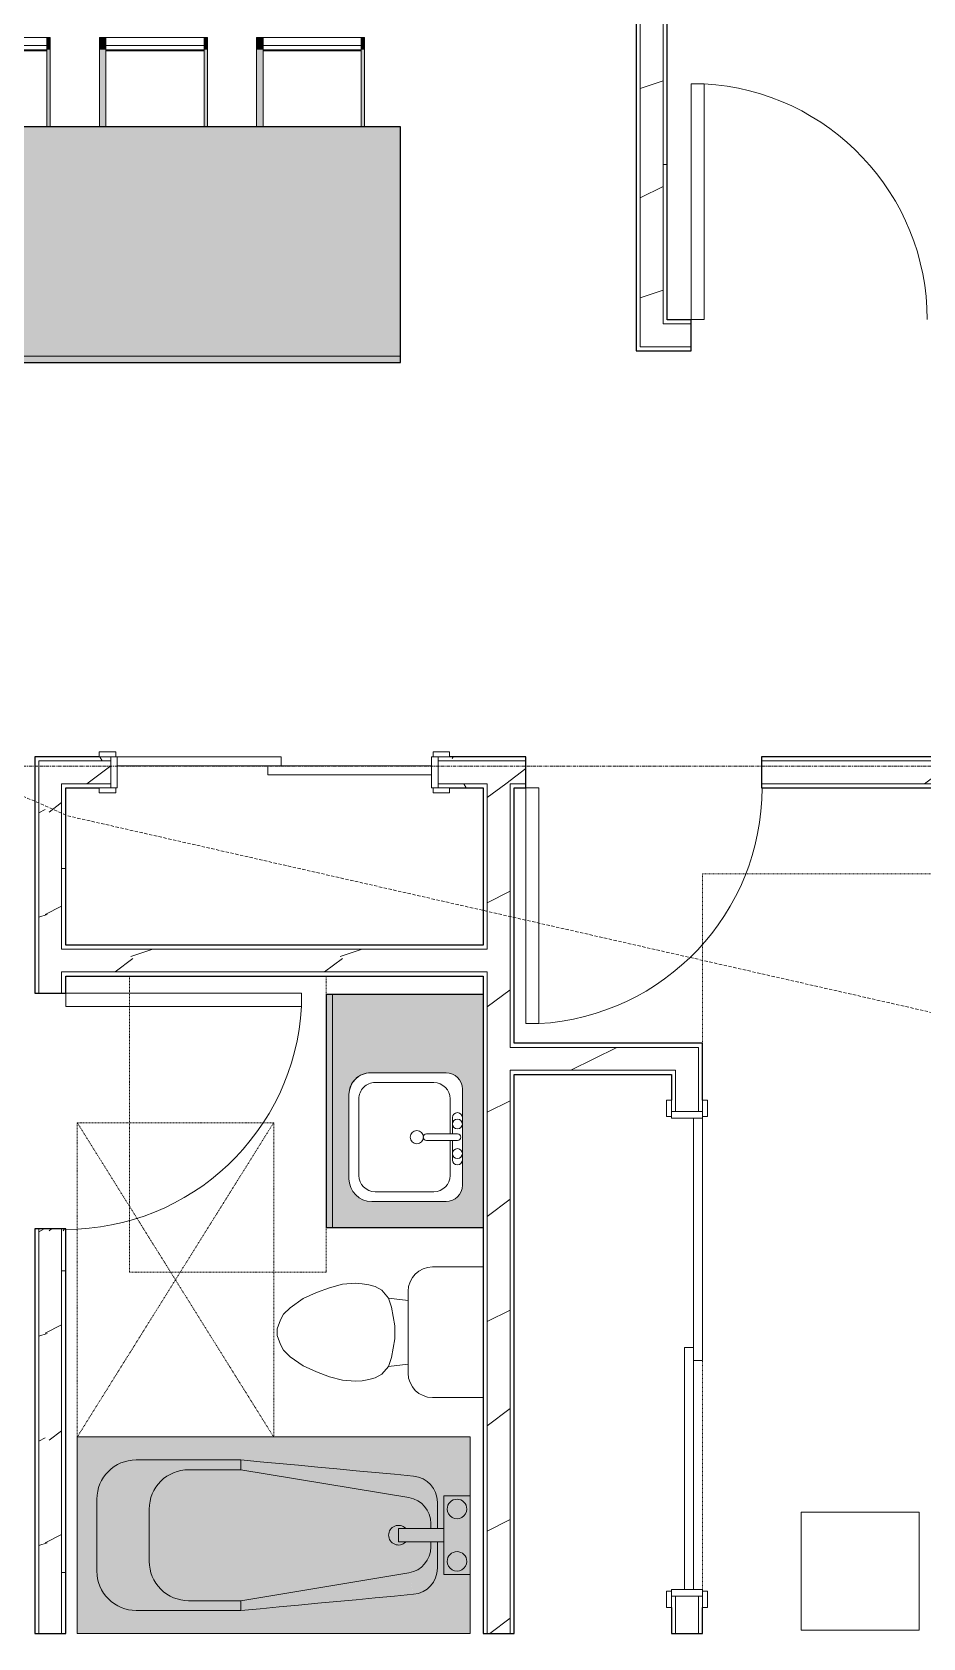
# Model space of a CAD drawing. Header units: inches. Extents: x -10205 to 13964, y -460 to 30702.
# Drawn here: x -2369.3 to -2233.3, y 10419.5 to 10664.7 of the extents above; entities that cross this region are included whole.
import ezdxf

# ---------------------------------------------------------------- set-up
doc = ezdxf.new("R2010")
doc.units = ezdxf.units.IN
doc.header["$MEASUREMENT"] = 0
for name, pattern in [('Dash 1_16_', [0.125, 0.0625, -0.0625]), ('Grid Line 1_2_', [0.875, 0.5, -0.125, 0.125, -0.125]), ('Hidden 1_8_', [0.1875, 0.125, -0.0625]), ('IMPORT-DASHED _2_', [0.75, 0.5, -0.25])]:
    doc.linetypes.add(name, pattern=pattern)
for name, color, linetype, lineweight in [('0-1', 7, 'Continuous', 5), ('0-4', 7, 'Continuous', 9), ('00base_6150001_dwg', 147, 'Continuous', 13), ('A-DETL-HDLN-1', 7, 'Hidden 1_8_', 9), ('A-DOOR-3', 7, 'Continuous', 9), ('A-DOOR-4', 250, 'Continuous', 13), ('A-DOOR-FRAM-2', 250, 'Continuous', 13), ('A-WALL-5', 130, 'Continuous', 25), ('A-WALL-6', 7, 'Continuous', 9), ('A-WALL-PATT-3', 7, 'Continuous', 9), ('A-WALL-PATT-4', 8, 'Continuous', 9), ('E_TOPO_DTM_Contours_Major', 147, 'IMPORT-DASHED _2_', 13), ('I-FURN-1', 254, 'Continuous', 9), ('I-FURN-3', 7, 'Continuous', 9), ('I-FURN-HDLN-2', 254, 'Dash 1_16_', 9), ('P-SANR-FIXT-5', 7, 'Continuous', 9), ('P-SANR-FIXT-6', 254, 'Continuous', 9), ('Q-CASE-2', 254, 'Continuous', 9), ('Q-CASE-5', 130, 'Continuous', 25), ('Q-CASE-6', 7, 'Continuous', 9), ('S-GRID-1', 1, 'Grid Line 1_2_', 9)]:
    doc.layers.add(name, color=color, linetype=linetype, lineweight=lineweight)
pattern_1 = [(0, (0, 0), (61.44, 15.36), [2.534, -43.546, 2.534, -43.546, -245.76]), (0, (0, 0), (61.44, 15.36), [-92.16, 2.534, -89.626, 2.534, -43.546, -107.52]), (0, (0, 0), (61.44, 15.36), [-230.4, 2.534, -28.186, 2.534, -74.266]), (120, (23.04, 7.68), (-44.02215, 45.5286), [2.534, -43.546, 2.534, -43.546, -245.76]), (120, (23.04, 7.68), (-44.02215, 45.5286), [-92.16, 2.534, -89.626, 2.534, -43.546, -107.52]), (120, (23.04, 7.68), (-44.02215, 45.5286), [-230.4, 2.534, -28.186, 2.534, -74.266]), (240, (30.72, 38.4), (-17.41785, -60.8886), [2.534, -43.546, 2.534, -43.546, -245.76]), (240, (30.72, 38.4), (-17.41785, -60.8886), [-92.16, 2.534, -89.626, 2.534, -43.546, -107.52]), (240, (30.72, 38.4), (-17.41785, -60.8886), [-230.4, 2.534, -28.186, 2.534, -74.266])]
pattern_2 = [(216.87, (12.795, 31.987), (95.9612857, 63.9749714), [15.994, -143.942]), (206.565, (31.987, 22.391), (-31.986981, -31.986924), [35.763, -35.763]), (198.435, (31.987, 6.397), (-63.974746, -31.987128), [20.231, -80.922])]

# ---------------------------------------------------------------- blocks, each defined once
blk = doc.blocks.new('Single-Flush - 36_ x 84_-1372824-SITE PLAN - CAD FILE')
at = {"layer": 'A-DOOR-3'}
blk.add_arc((18, -2.38), 36.07, 180, 266.8211, dxfattribs=at)
at = {"layer": 'A-DOOR-4'}
for p, q in [((16, -2.38), (16, -38.39)), ((18, -2.38), (16, -2.38)), ((18, -2.38), (18, -38.39)), ((18, -38.39), (16, -38.39))]:
    blk.add_line(p, q, dxfattribs=at)
blk = doc.blocks.new('Bed-Standard - King 78_ x 80_-1379907-SITE PLAN - CAD FILE')
at = {"layer": 'I-FURN-3'}
for p, q in [((-28.31, 41.8), (49.69, 41.8)), ((-28.31, -38.2), (-28.31, 41.8)), ((49.69, 41.8), (49.69, -38.2)), ((49.69, -24.2), (-28.31, -17.63)), ((-25.31, -24.2), (46.69, -24.2)), ((-25.31, -36.2), (-25.31, -24.2)), ((46.69, -36.2), (46.69, -24.2)), ((-25.31, -36.2), (46.69, -36.2)), ((49.69, -38.2), (-28.31, -38.2))]:
    blk.add_line(p, q, dxfattribs=at)
at = {"layer": 'I-FURN-HDLN-2'}
for p, q in [((-64.31, 77.8), (73.69, 77.8)), ((-64.31, 51.92), (-64.31, 77.8)), ((73.69, 77.8), (73.69, -38.2)), ((-64.31, -31.52), (-64.31, 3.48))]:
    blk.add_line(p, q, dxfattribs=at)
blk = doc.blocks.new('Table-Night Stand - 18_ x 18_ x 24_-1372838-SITE PLAN - CAD FILE')
at = {"layer": 'I-FURN-3'}
for p, q in [((0.15, 0), (18.15, 0)), ((0.15, -18), (0.15, 0)), ((18.15, 0), (18.15, -18)), ((18.15, -18), (0.15, -18))]:
    blk.add_line(p, q, dxfattribs=at)
blk = doc.blocks.new('Single-Flush - 36_ x 84_-1372839-SITE PLAN - CAD FILE')
at = {"layer": 'A-DOOR-3'}
blk.add_arc((18, 2.37), 36.07, 93.1789, 180, dxfattribs=at)
at = {"layer": 'A-DOOR-4'}
for p, q in [((16, 2.37), (16, 38.39)), ((18, 38.39), (16, 38.39)), ((18, 2.37), (18, 38.39)), ((18, 2.37), (16, 2.37))]:
    blk.add_line(p, q, dxfattribs=at)
blk = doc.blocks.new('OD_CW_Base Cabinet - OD_CW_Base Cabinet-1412030-SITE PLAN - CAD FILE')
at = {"layer": 'Q-CASE-2'}
for points in [[(104.6, -11), (104.6, 24), (0.74, 24), (0.74, -11), (8.36, -11), (8.36, 12.5), (32.36, 12.5), (32.36, -11), (40.89, -11)], [(94.24, -12), (104.6, -12), (104.6, -11), (32.36, -11), (32.36, -11.5), (8.36, -11.5), (8.36, -11), (0.74, -11), (0.74, -12), (53.49, -12)]]:
    blk.add_hatch(color=256, dxfattribs=at).paths.add_polyline_path(points, flags=0)
at = {"layer": 'Q-CASE-5'}
for p, q in [((104.6, 24), (0.74, 24)), ((0.74, 24), (0.74, -12)), ((104.6, -12), (104.6, 24)), ((0.74, -12), (104.6, -12))]:
    blk.add_line(p, q, dxfattribs=at)
at = {"layer": 'Q-CASE-6'}
for p, q in [((0.74, -11), (0.74, 24)), ((0.74, 24), (104.6, 24)), ((104.6, 24), (104.6, -11)), ((0.74, -12), (0.74, -11)), ((0.74, -11), (8.36, -11)), ((8.36, -11), (0.74, -11)), ((104.6, -12), (0.74, -12)), ((32.36, -11), (104.6, -11)), ((104.6, -11), (32.36, -11)), ((104.6, -11), (104.6, -12))]:
    blk.add_line(p, q, dxfattribs=at)
blk = doc.blocks.new('Bar_Stool_6722_1_ - Bar_Stool_6722_1_-1372833-SITE PLAN - CAD FILE')
at = {"layer": 'I-FURN-1'}
for points in [[(1, -0.98), (1, 0), (0, 0), (0, -0.98)], [(16.5, -0.98), (16.5, 0), (16, 0), (16, -0.98)], [(0, -1.78), (1, -1.73), (1, -0.98), (0, -0.98), (0, -1.4)], [(0, -13.66), (1, -13.66), (1, -1.78), (0, -1.78)], [(16.5, -1.78), (16.5, -0.98), (16, -0.98), (16, -1.78)], [(16.5, -13.66), (16.5, -1.78), (16, -1.78), (16, -13.66), (16.13, -13.66)]]:
    blk.add_hatch(color=256, dxfattribs=at).paths.add_polyline_path(points, flags=0)
at = {"layer": 'I-FURN-3'}
for p, q in [((1, 0), (0, 0)), ((0, 0), (0, -0.98)), ((0, -0.98), (1, -0.98)), ((0, -0.98), (0, -1.78)), ((0, -1.78), (1, -1.78)), ((0, -13.66), (0, -1.78)), ((1, -1.24), (1, 0)), ((16, 0), (1, 0)), ((1, -1.91), (1, -1.24)), ((16, -1.24), (1, -1.24)), ((1, -1.91), (16, -1.91)), ((1, -2.03), (1, -1.91)), ((1, -13.66), (1, -2.03)), ((1, -2.03), (16, -2.03)), ((16.5, 0), (16, 0)), ((16, 0), (16, -1.24)), ((16, -0.98), (16.5, -0.98)), ((16, -1.24), (16, -1.91)), ((16, -1.78), (16.5, -1.78)), ((16, -1.91), (16, -2.03)), ((16, -2.03), (16, -13.66)), ((16.5, -0.98), (16.5, 0)), ((16.5, -1.78), (16.5, -0.98)), ((16.5, -1.78), (16.5, -13.66))]:
    blk.add_line(p, q, dxfattribs=at)
blk = doc.blocks.new('FOLDING_SLIDING CLOSET - 72_ x 80_-1372823-SITE PLAN - CAD FILE')
at = {"layer": 'A-DOOR-3'}
for p, q in [((-36.25, 3), (-38.75, 3)), ((-38.75, 3), (-38.75, 2.25)), ((-36.25, 2.25), (-36.25, 3)), ((38.75, 3), (36.25, 3)), ((36.25, 3), (36.25, 2.25)), ((38.75, 2.25), (38.75, 3)), ((-38.75, 2.25), (-36.25, 2.25)), ((36.25, 2.25), (38.75, 2.25)), ((-36.25, -2.5), (-38.75, -2.5)), ((-38.75, -2.5), (-38.75, -3.25)), ((-38.75, -3.25), (-36.25, -3.25)), ((-36.25, -3.25), (-36.25, -2.5)), ((38.75, -2.5), (36.25, -2.5)), ((36.25, -2.5), (36.25, -3.25)), ((36.25, -3.25), (38.75, -3.25)), ((38.75, -3.25), (38.75, -2.5))]:
    blk.add_line(p, q, dxfattribs=at)
at = {"layer": 'A-DOOR-4'}
for p, q in [((1, 2.25), (-36, 2.25)), ((-36, 2.25), (-36, 0.87)), ((-36, 0.87), (1, 0.87)), ((36, 0.87), (-1, 0.87)), ((-1, 0.87), (-1, -0.5)), ((1, 0.87), (1, 2.25)), ((36, -0.5), (36, 0.87)), ((-1, -0.5), (36, -0.5))]:
    blk.add_line(p, q, dxfattribs=at)
at = {"layer": 'A-DOOR-FRAM-2'}
for p, q in [((-36, 2.25), (-37, 2.25)), ((-37, 2.25), (-37, -2.5)), ((-36, -2.5), (-36, 2.25)), ((36, 2.25), (36, -2.5)), ((37, 2.25), (36, 2.25)), ((37, -2.5), (37, 2.25)), ((-37, -2.5), (-36, -2.5)), ((36, -2.5), (37, -2.5))]:
    blk.add_line(p, q, dxfattribs=at)
blk = doc.blocks.new('FOLDING_SLIDING CLOSET - 48_ x 80_-1372832-SITE PLAN - CAD FILE')
at = {"layer": 'A-DOOR-3'}
for p, q in [((-24.25, 3), (-26.75, 3)), ((-26.75, 3), (-26.75, 2.25)), ((-24.25, 2.25), (-24.25, 3)), ((26.75, 3), (24.25, 3)), ((24.25, 3), (24.25, 2.25)), ((26.75, 2.25), (26.75, 3)), ((-26.75, 2.25), (-24.25, 2.25)), ((24.25, 2.25), (26.75, 2.25)), ((-24.25, -2.5), (-26.75, -2.5)), ((-26.75, -2.5), (-26.75, -3.25)), ((-26.75, -3.25), (-24.25, -3.25)), ((-24.25, -3.25), (-24.25, -2.5)), ((26.75, -2.5), (24.25, -2.5)), ((24.25, -2.5), (24.25, -3.25)), ((24.25, -3.25), (26.75, -3.25)), ((26.75, -3.25), (26.75, -2.5))]:
    blk.add_line(p, q, dxfattribs=at)
at = {"layer": 'A-DOOR-4'}
for p, q in [((1, 2.25), (-24, 2.25)), ((-24, 2.25), (-24, 0.87)), ((-24, 0.87), (1, 0.87)), ((24, 0.87), (-1, 0.87)), ((-1, 0.87), (-1, -0.5)), ((1, 0.87), (1, 2.25)), ((24, -0.5), (24, 0.87)), ((-1, -0.5), (24, -0.5))]:
    blk.add_line(p, q, dxfattribs=at)
at = {"layer": 'A-DOOR-FRAM-2'}
for p, q in [((-24, 2.25), (-25, 2.25)), ((-25, 2.25), (-25, -2.5)), ((-24, -2.5), (-24, 2.25)), ((24, 2.25), (24, -2.5)), ((25, 2.25), (24, 2.25)), ((25, -2.5), (25, 2.25)), ((-25, -2.5), (-24, -2.5)), ((24, -2.5), (25, -2.5))]:
    blk.add_line(p, q, dxfattribs=at)
blk = doc.blocks.new('M_Sink Vanity-Square - 500 x 440mm-1372835-SITE PLAN - CAD FILE')
at = {"layer": 'P-SANR-FIXT-5'}
for p, q in [((-5.72, 10.23), (7.14, 10.23)), ((-5.72, 10.23), (7.14, 10.23)), ((-5.22, 8.73), (6.46, 8.73)), ((-9.22, -4.59), (-9.22, 6.73)), ((-9.22, -4.59), (-9.22, 6.73)), ((-7.72, -2.72), (-7.72, 6.23)), ((8.96, 6.23), (8.96, -2.72)), ((10.46, 6.91), (10.46, -4.59)), ((10.46, 6.91), (10.46, -4.59)), ((0.12, -6.33), (0.12, -1.59)), ((1.12, -6.33), (1.12, -1.59)), ((7.96, -7.09), (-6.72, -7.09)), ((7.96, -7.09), (-6.72, -7.09)), ((0.12, -5.22), (-5.22, -5.22)), ((-2.88, -5.59), (0.12, -5.59)), ((3.62, -7.09), (-2.88, -7.09)), ((6.46, -5.22), (1.12, -5.22)), ((1.12, -5.59), (3.62, -5.59))]:
    blk.add_line(p, q, dxfattribs=at)
for centre, radius, start, end in [((-5.72, 6.73), 3.5, 90, 180), ((-5.72, 6.73), 3.5, 90, 180), ((7.14, 6.91), 3.32, 0, 90), ((7.14, 6.91), 3.32, 360, 90), ((-5.22, 6.23), 2.5, 90, 180), ((6.46, 6.23), 2.5, 360, 90), ((0.62, -0.13), 1, 360, 180), ((0.62, -0.13), 1, 180, 0), ((0.62, -1.59), 0.5, 360, 180), ((-6.72, -4.59), 2.5, 180, 270), ((-6.72, -4.59), 2.5, 180, 270), ((-5.22, -2.72), 2.5, 180, 270), ((6.46, -2.72), 2.5, 270, 360), ((7.96, -4.59), 2.5, 270, 0), ((7.96, -4.59), 2.5, 270, 0), ((-2.88, -6.34), 0.75, 90, 270), ((-1.88, -6.34), 0.75, 360, 180), ((-1.88, -6.34), 0.75, 180, 0), ((0.62, -6.33), 0.5, 180, 0), ((2.62, -6.34), 0.75, 0, 180), ((2.62, -6.34), 0.75, 180, 0), ((3.62, -6.34), 0.75, 270, 90)]:
    blk.add_arc(centre, radius, start, end, dxfattribs=at)
blk = doc.blocks.new('Toilet-Domestic-3D - Toilet-Domestic-3D-1352612-SITE PLAN - CAD FILE')
at = {"layer": 'P-SANR-FIXT-5'}
for p, q in [((-9.98, 11.75), (-9.98, 19.48)), ((9.98, 19.48), (9.98, 11.75)), ((6.25, 8.02), (-6.25, 8.02)), ((-4.86, 8.02), (-5.21, 5)), ((4.86, 8.02), (5.21, 5)), ((-5.21, 5), (-6.4, 4)), ((-3.84, 5.5), (-5.21, 5)), ((-1, 6), (-3.84, 5.5)), ((1, 6), (-1, 6)), ((3.84, 5.5), (1, 6)), ((5.21, 5), (3.84, 5.5)), ((6.4, 4), (5.21, 5)), ((-6.97, 3), (-7.24, 2)), ((-6.4, 4), (-6.97, 3)), ((6.97, 3), (6.4, 4)), ((7.24, 2), (6.97, 3)), ((-7.41, 1), (-7.5, 0)), ((-7.24, 2), (-7.41, 1)), ((7.41, 1), (7.24, 2)), ((7.5, 0), (7.41, 1)), ((-7.5, 0), (-7.33, -1.99)), ((-7.33, -1.99), (-6.79, -4)), ((6.79, -4), (7.33, -1.99)), ((7.33, -1.99), (7.5, 0)), ((-6.79, -4), (-6.06, -6)), ((6.06, -6), (6.79, -4)), ((-6.06, -6), (-5.13, -8)), ((5.13, -8), (6.06, -6)), ((-5.13, -8), (-3.74, -10)), ((3.74, -10), (5.13, -8)), ((-3.74, -10), (-2.74, -11)), ((-2.74, -11), (-1.87, -11.5)), ((-1.87, -11.5), (-0.5, -12)), ((-0.5, -12), (0.5, -12)), ((0.5, -12), (1.87, -11.5)), ((1.87, -11.5), (2.74, -11)), ((2.74, -11), (3.74, -10))]:
    blk.add_line(p, q, dxfattribs=at)
for centre, start, end in [((-6.25, 11.75), 180, 270), ((6.25, 11.75), 270, 360)]:
    blk.add_arc(centre, 3.73, start, end, dxfattribs=at)
blk = doc.blocks.new('OD_CW_Base Cabinet - OD_CW_Base Cabinet-1440077-SITE PLAN - CAD FILE')
at = {"layer": 'Q-CASE-2'}
h = blk.add_hatch(color=256, dxfattribs=at)
h.paths.add_polyline_path([(36.34, 3.5), (36.34, 24), (0.74, 24), (0.74, 1), (36.34, 1)], flags=0)
h.paths.add_polyline_path([(32.4, 7), (32.28, 6.09), (31.93, 5.25), (31.37, 4.53), (30.65, 3.97), (29.8, 3.62), (28.9, 3.5), (16.03, 3.5), (15.17, 3.61), (14.37, 3.94), (13.69, 4.47), (13.16, 5.16), (12.83, 5.96), (12.71, 6.82), (12.8, 18.97), (13.05, 19.57), (13.45, 20.09), (13.96, 20.49), (14.57, 20.74), (15.21, 20.82), (30.55, 20.74), (31.15, 20.49), (31.67, 20.09), (32.06, 19.57), (32.31, 18.97), (32.4, 18.32)], flags=0)
blk.add_hatch(color=256, dxfattribs=at).paths.add_polyline_path([(36.34, 0), (36.34, 1), (0.74, 1), (0.74, 0), (28.38, 0)], flags=0)
at = {"layer": 'Q-CASE-5'}
for p, q in [((0.74, 24), (0.74, 0)), ((36.34, 0), (36.34, 24)), ((0.74, 0), (36.34, 0))]:
    blk.add_line(p, q, dxfattribs=at)
at = {"layer": 'Q-CASE-6'}
for p, q in [((0.74, 1), (0.74, 24)), ((36.34, 24), (36.34, 1)), ((0.74, 0), (0.74, 1)), ((0.74, 1), (36.34, 1)), ((36.34, 1), (0.74, 1)), ((36.34, 0), (0.74, 0)), ((36.34, 1), (36.34, 0))]:
    blk.add_line(p, q, dxfattribs=at)
blk = doc.blocks.new('Bath Tub - Maestro - 60_x30_-V71-SITE PLAN - CAD FILE')
at = {"layer": 'P-SANR-FIXT-6'}
for points in [[(22.42, 30), (0, 30), (0, 21), (4, 21), (4, 16), (5, 16), (5.06, 20.74), (5.21, 21.33), (5.48, 21.94), (5.83, 22.49), (6.27, 22.97), (6.79, 23.38), (7.36, 23.69), (7.98, 23.91), (9.35, 24.09), (35, 26.5), (51, 26.5), (52.55, 26.3), (54, 25.7), (55.24, 24.74), (56.3, 23.25), (56.8, 22.05), (57, 20.5), (57, 9.5), (56.91, 8.46), (56.64, 7.45), (56.2, 6.5), (55.6, 5.64), (54.86, 4.9), (54, 4.3), (53.05, 3.86), (52.04, 3.59), (51, 3.5), (35, 3.5), (7.98, 6.09), (7.36, 6.31), (6.79, 6.62), (6.27, 7.03), (5.83, 7.51), (5.48, 8.06), (5.21, 8.67), (5.05, 9.3), (5, 9.96), (5, 14), (4, 13.96), (4, 9), (0, 9), (0, 0), (60, 0), (60, 30), (35, 30)], [(35, 25), (9.06, 20.64), (8.03, 20.28), (6.82, 19.17), (6.24, 18.17), (6, 16.8), (6, 16), (10.94, 16), (10.94, 14), (6, 14), (6, 13.2), (6.24, 11.83), (6.98, 10.59), (8.03, 9.72), (9.35, 9.26), (35, 5), (43, 5), (44.55, 5.2), (46.03, 5.83), (47.28, 6.81), (48.2, 8), (48.8, 9.5), (49, 11), (49, 19), (48.8, 20.55), (48.16, 22.05), (47.24, 23.24), (46, 24.2), (44.55, 24.8), (43, 25)], [(35, 26.5), (8.63, 24.03), (9.35, 20.74), (35, 25), (35, 26.23)], [(48.38, 26.5), (35, 26.5), (35, 25), (43, 25), (51, 26.5), (49, 26.5)], [(51, 26.5), (43, 25), (44.55, 24.8), (46, 24.2), (47.24, 23.24), (48.2, 22), (48.8, 20.5), (49, 19), (57, 20.5), (56.8, 22.05), (56.2, 23.5), (55.24, 24.74), (54, 25.7), (52.55, 26.3)], [(8.63, 24.03), (7.98, 23.91), (7.35, 23.69), (6.74, 23.34), (6.27, 22.97), (5.72, 22.32), (5.48, 21.94), (5.21, 21.33), (5.05, 20.7), (5.05, 19.87), (6, 16.8), (6.24, 18.17), (6.98, 19.41), (8.2, 20.34), (9.35, 20.74), (8.65, 23.91)], [(57, 20.5), (49, 19), (49, 11), (57, 9.5), (57, 19.75)], [(6, 13.2), (5, 9.92), (5.05, 9.3), (5.24, 8.6), (5.72, 7.68), (5.87, 7.47), (6.33, 6.98), (6.79, 6.62), (7.36, 6.31), (8, 6.08), (8.63, 5.97), (9.35, 9.26), (7.98, 9.76), (6.95, 10.62), (6.24, 11.83), (6.12, 12.51)], [(49, 11), (48.8, 9.45), (48.12, 7.9), (47.24, 6.76), (46, 5.8), (44.55, 5.2), (43.07, 4.99), (51, 3.5), (52.04, 3.59), (53.05, 3.86), (54, 4.3), (54.95, 5), (55.72, 5.83), (56.34, 6.81), (56.76, 7.9), (56.93, 8.66), (57, 9.5), (50.46, 10.73)], [(9.35, 9.26), (8.63, 5.97), (35, 3.5), (35, 5), (11.56, 8.89)], [(35, 5), (35, 3.5), (51, 3.5), (43, 5)]]:
    blk.add_hatch(color=256, dxfattribs=at).paths.add_polyline_path(points, flags=0)
h = blk.add_hatch(color=256, dxfattribs=at)
h.paths.add_polyline_path([(4, 21), (0, 21), (0, 9), (4, 9), (4, 20.74)], flags=0)
h.paths.add_polyline_path([(2, 20.5), (2.39, 20.45), (2.75, 20.3), (3.06, 20.06), (3.3, 19.75), (3.45, 19.39), (3.5, 19), (3.33, 18.33), (3.3, 18.25), (3.02, 17.91), (2.75, 17.7), (2.39, 17.55), (2, 17.5), (1.61, 17.55), (1.25, 17.7), (0.94, 17.94), (0.7, 18.25), (0.55, 18.61), (0.5, 19), (0.55, 19.39), (0.7, 19.75), (0.94, 20.06), (1.25, 20.3), (1.61, 20.45)], flags=0)
h.paths.add_polyline_path([(2, 12.5), (2.39, 12.45), (2.75, 12.3), (3.06, 12.06), (3.33, 11.67), (3.45, 11.39), (3.5, 11), (3.45, 10.61), (3.3, 10.25), (3.04, 9.92), (2.75, 9.7), (2.39, 9.55), (2, 9.5), (1.61, 9.55), (1.25, 9.7), (0.94, 9.94), (0.7, 10.25), (0.55, 10.61), (0.5, 11), (0.55, 11.39), (0.7, 11.75), (0.94, 12.06), (1.25, 12.3), (1.61, 12.45)], flags=0)
h = blk.add_hatch(color=256, dxfattribs=at)
h.paths.add_polyline_path([(2, 20.5), (1.61, 20.45), (1.25, 20.3), (0.94, 20.06), (0.7, 19.75), (0.55, 19.39), (0.5, 19), (0.55, 18.61), (0.7, 18.25), (0.94, 17.94), (1.25, 17.7), (1.61, 17.55), (2, 17.5), (2.39, 17.55), (3.02, 17.91), (3.06, 17.94), (3.33, 18.33), (3.45, 18.61), (3.5, 19), (3.45, 19.39), (3.3, 19.75), (3.06, 20.06), (2.75, 20.3), (2.38, 20.45)], flags=0)
h.paths.add_polyline_path([(2, 12.5), (1.61, 12.45), (1.25, 12.3), (0.94, 12.06), (0.7, 11.75), (0.55, 11.39), (0.5, 11), (0.55, 10.61), (0.7, 10.25), (0.96, 9.92), (1.25, 9.7), (1.61, 9.55), (2, 9.5), (2.39, 9.55), (2.75, 9.7), (3.06, 9.94), (3.3, 10.25), (3.45, 10.61), (3.5, 11), (3.33, 11.67), (3.3, 11.75), (3.06, 12.06), (2.75, 12.3), (2.39, 12.45)], flags=0)
h = blk.add_hatch(color=256, dxfattribs=at)
h.paths.add_polyline_path([(5, 20.04), (5.05, 16), (6, 16), (6, 16.8), (5.05, 19.87)], flags=0)
h.paths.add_polyline_path([(5.59, 14), (5, 14), (5.05, 10.13), (6, 13.2), (6, 14), (5.76, 14)], flags=0)
h = blk.add_hatch(color=256, dxfattribs=at)
h.paths.add_polyline_path([(5.05, 16), (4, 16), (4, 14), (5.05, 14)], flags=0)
h.paths.add_polyline_path([(6, 16), (5.05, 16), (5.05, 14), (10.94, 14), (10.94, 16), (6.35, 16)], flags=0)
at = {"layer": 'P-SANR-FIXT-5'}
for p, q in [((60, 30), (0, 30)), ((0, 30), (0, 21)), ((60, 0), (60, 30)), ((35, 25), (9.35, 20.74)), ((35, 26.5), (51, 26.5)), ((35, 26.5), (35, 25)), ((43, 25), (35, 25)), ((4, 21), (0, 21)), ((0, 21), (0, 9)), ((4, 16), (4, 21)), ((5, 16), (5, 20.04)), ((57, 20.5), (57, 9.5)), ((49, 11), (49, 19)), ((4, 14), (4, 16)), ((4, 16), (10.94, 16)), ((6, 16.8), (6, 16)), ((10.94, 14), (10.94, 16)), ((4, 9), (4, 14)), ((10.94, 14), (4, 14)), ((5, 9.96), (5, 14)), ((6, 14), (6, 13.2)), ((0, 9), (0, 0)), ((0, 9), (4, 9)), ((9.35, 9.26), (35, 5)), ((35, 3.5), (35, 5)), ((35, 5), (43, 5)), ((51, 3.5), (35, 3.5)), ((0, 0), (60, 0))]:
    blk.add_line(p, q, dxfattribs=at)
at = {"layer": 'P-SANR-FIXT-5', "flags": 128}
for points in [[(8.63, 24.03), (11.56, 24.3), (14.49, 24.58), (17.42, 24.85), (20.35, 25.13), (23.28, 25.4), (26.21, 25.68), (29.14, 25.95), (32.07, 26.23), (35, 26.5)], [(35, 3.5), (32.07, 3.77), (29.14, 4.05), (26.21, 4.32), (23.28, 4.6), (20.35, 4.87), (17.42, 5.15), (14.49, 5.42), (11.56, 5.7), (8.63, 5.97)]]:
    blk.add_lwpolyline(points, dxfattribs=at)
at = {"layer": 'P-SANR-FIXT-5'}
for centre, radius, start, end in [((43, 19), 6, 360, 90), ((51, 20.5), 6, 360, 90), ((9, 20.04), 4, 95.3558, 180), ((2, 19), 1.5, 360, 180), ((10, 16.8), 4, 99.4223, 180), ((2, 19), 1.5, 180, 360), ((10.94, 15), 1.5, 360, 135), ((10.94, 15), 1.5, 225, 360), ((2, 11), 1.5, 360, 180), ((10, 13.2), 4, 180, 260.5777), ((2, 11), 1.5, 180, 360), ((9, 9.96), 4, 180, 264.6442), ((43, 11), 6, 270, 0), ((51, 9.5), 6, 270, 360)]:
    blk.add_arc(centre, radius, start, end, dxfattribs=at)
blk = doc.blocks.new('1750 Ox - Unit Layouts_rvt-1-SITE PLAN - CAD FILE')
at = {"layer": 'A-WALL-PATT-3'}
h = blk.add_hatch(dxfattribs=at)
h.set_pattern_fill('FP_2', color=256, style=0, pattern_type=2)
h.set_pattern_definition(pattern_1)
h.paths.add_polyline_path([(-2277.06, 10616.68), (-2276.43, 10616.68), (-2276.43, 10814.24), (-2277.06, 10814.24), (-2277.06, 10616.73)], flags=0)
h = blk.add_hatch(dxfattribs=at)
h.set_pattern_fill('FP_2', color=256, style=0, pattern_type=2)
h.set_pattern_definition(pattern_1)
h.paths.add_polyline_path([(-2272.31, 10620.8), (-2272.31, 10814.24), (-2272.93, 10814.24), (-2272.93, 10620.8)], flags=0)
h = blk.add_hatch(dxfattribs=at)
h.set_pattern_fill('FP_2', color=256, style=0, pattern_type=2)
h.set_pattern_definition(pattern_1)
h.paths.add_polyline_path([(-2214.68, 10620.18), (-2214.06, 10620.18), (-2214.06, 10620.8), (-2232.68, 10620.8), (-2232.68, 10620.18), (-2214.7, 10620.18)], flags=0)
h.paths.add_polyline_path([(-2111.35, 10620.18), (-2111.35, 10620.8), (-2210.56, 10620.8), (-2210.56, 10620.18), (-2119.13, 10620.18)], flags=0)
h.paths.add_polyline_path([(-2272.93, 10620.18), (-2268.68, 10620.18), (-2268.68, 10620.8), (-2272.93, 10620.8)], flags=0)
h = blk.add_hatch(dxfattribs=at)
h.set_pattern_fill('FP_2', color=256, style=0, pattern_type=2)
h.set_pattern_definition(pattern_1)
h.paths.add_polyline_path([(-2152.92, 10553.43), (-2111.35, 10553.46), (-2111.35, 10554.05), (-2227.55, 10554.05), (-2227.55, 10553.43), (-2171.06, 10553.43)], flags=0)
h.paths.add_polyline_path([(-2368.3, 10553.43), (-2357.3, 10553.43), (-2357.3, 10554.05), (-2368.3, 10554.05)], flags=0)
h.paths.add_polyline_path([(-2293.91, 10553.43), (-2293.91, 10554.05), (-2307.3, 10554.05), (-2307.3, 10553.43), (-2296.3, 10553.43)], flags=0)
h.paths.add_polyline_path([(-2257.91, 10553.43), (-2231.05, 10553.43), (-2231.05, 10554.05), (-2257.91, 10554.05)], flags=0)
h = blk.add_hatch(dxfattribs=at)
h.set_pattern_fill('FP_2', color=256, style=0, pattern_type=2)
h.set_pattern_definition(pattern_1)
h.paths.add_polyline_path([(-2364.8, 10420.16), (-2364.17, 10420.16), (-2364.17, 10481.93), (-2364.8, 10481.93), (-2364.8, 10423.66)], flags=0)
h.paths.add_polyline_path([(-2364.8, 10517.93), (-2364.17, 10517.93), (-2364.17, 10521.18), (-2364.8, 10521.18), (-2364.8, 10520.55)], flags=0)
h.paths.add_polyline_path([(-2364.17, 10524.68), (-2364.17, 10549.93), (-2364.8, 10549.93), (-2364.8, 10524.68)], flags=0)
h = blk.add_hatch(dxfattribs=at)
h.set_pattern_fill('FP_2', color=256, style=0, pattern_type=2)
h.set_pattern_definition(pattern_1)
h.paths.add_polyline_path([(-2357.3, 10549.3), (-2357.3, 10549.93), (-2364.17, 10549.93), (-2364.17, 10549.3), (-2359.05, 10549.3)], flags=0)
h.paths.add_polyline_path([(-2295.67, 10549.3), (-2293.91, 10549.3), (-2293.91, 10549.93), (-2296.3, 10549.93), (-2296.3, 10549.3)], flags=0)
h.paths.add_polyline_path([(-2307.3, 10549.3), (-2299.8, 10549.3), (-2299.8, 10549.93), (-2307.3, 10549.93)], flags=0)
h.paths.add_polyline_path([(-2230.92, 10549.3), (-2111.35, 10549.3), (-2111.35, 10549.93), (-2257.91, 10549.93), (-2257.91, 10549.3), (-2233.86, 10549.3)], flags=0)
at = {"layer": 'A-WALL-PATT-4'}
h = blk.add_hatch(dxfattribs=at)
h.set_pattern_fill('FP_4', color=256, style=0, pattern_type=2)
h.set_pattern_definition(pattern_2)
h.paths.add_polyline_path([(-2274.92, 10620.18), (-2272.93, 10620.18), (-2272.93, 10814.24), (-2276.43, 10814.24), (-2276.43, 10620.18)], flags=0)
h = blk.add_hatch(dxfattribs=at)
h.set_pattern_fill('FP_4', color=256, style=0, pattern_type=2)
h.set_pattern_definition(pattern_2)
h.paths.add_polyline_path([(-2105.22, 10616.68), (-2103.82, 10616.68), (-2103.82, 10620.18), (-2105.22, 10620.18), (-2105.22, 10616.72)], flags=0)
h.paths.add_polyline_path([(-2272.31, 10616.68), (-2268.68, 10616.68), (-2268.68, 10620.18), (-2276.43, 10620.18), (-2276.43, 10616.68), (-2272.93, 10616.68)], flags=0)
h.paths.add_polyline_path([(-2232.68, 10616.68), (-2110.72, 10616.68), (-2110.72, 10620.18), (-2232.68, 10620.18)], flags=0)
h = blk.add_hatch(dxfattribs=at)
h.set_pattern_fill('FP_4', color=256, style=0, pattern_type=2)
h.set_pattern_definition(pattern_2)
h.paths.add_polyline_path([(-2364.8, 10420.16), (-2364.8, 10481.93), (-2368.3, 10481.93), (-2368.3, 10420.16)], flags=0)
h.paths.add_polyline_path([(-2368.3, 10517.93), (-2364.8, 10517.93), (-2364.8, 10553.43), (-2368.3, 10553.43), (-2368.3, 10521.18)], flags=0)
h = blk.add_hatch(dxfattribs=at)
h.set_pattern_fill('FP_4', color=256, style=0, pattern_type=2)
h.set_pattern_definition(pattern_2)
h.paths.add_polyline_path([(-2364.17, 10549.93), (-2357.3, 10549.93), (-2357.3, 10553.43), (-2364.8, 10553.43), (-2364.8, 10549.93)], flags=0)
h.paths.add_polyline_path([(-2171.06, 10549.93), (-2110.72, 10549.93), (-2110.72, 10553.43), (-2257.91, 10553.43), (-2257.91, 10549.93), (-2230.92, 10549.93)], flags=0)
h.paths.add_polyline_path([(-2293.91, 10549.93), (-2293.91, 10553.43), (-2307.3, 10553.43), (-2307.3, 10549.93), (-2296.3, 10549.93)], flags=0)
h = blk.add_hatch(dxfattribs=at)
h.set_pattern_fill('FP_4', color=256, style=0, pattern_type=2)
h.set_pattern_definition(pattern_2)
h.paths.add_polyline_path([(-2296.3, 10420.16), (-2296.3, 10549.93), (-2299.8, 10549.93), (-2299.8, 10420.16)], flags=0)
h = blk.add_hatch(dxfattribs=at)
h.set_pattern_fill('FP_4', color=256, style=0, pattern_type=2)
h.set_pattern_definition(pattern_2)
h.paths.add_polyline_path([(-2299.8, 10521.18), (-2299.8, 10524.68), (-2364.8, 10524.68), (-2364.8, 10521.18), (-2300.42, 10521.18)], flags=0)
h = blk.add_hatch(dxfattribs=at)
h.set_pattern_fill('FP_4', color=256, style=0, pattern_type=2)
h.set_pattern_definition(pattern_2)
h.paths.add_polyline_path([(-2271.05, 10506.16), (-2271.05, 10509.66), (-2296.3, 10509.66), (-2296.3, 10506.16), (-2271.67, 10506.16)], flags=0)
h = blk.add_hatch(dxfattribs=at)
h.set_pattern_fill('FP_4', color=256, style=0, pattern_type=2)
h.set_pattern_definition(pattern_2)
h.paths.add_polyline_path([(-2269.67, 10420.16), (-2267.55, 10420.16), (-2267.55, 10425.85), (-2271.05, 10425.85), (-2271.05, 10420.16)], flags=0)
h.paths.add_polyline_path([(-2271.05, 10499.85), (-2267.55, 10499.85), (-2267.55, 10509.66), (-2271.05, 10509.66), (-2271.05, 10506.16)], flags=0)
at = {"layer": 'A-DETL-HDLN-1'}
for p, q in [((-2354.42, 10475.35), (-2354.42, 10520.55)), ((-2324.42, 10520.55), (-2324.42, 10517.76)), ((-2362.42, 10498.16), (-2332.42, 10498.16)), ((-2362.42, 10450.16), (-2362.42, 10498.16)), ((-2332.42, 10498.16), (-2362.42, 10450.16)), ((-2332.42, 10450.16), (-2362.42, 10498.16)), ((-2332.42, 10498.16), (-2332.42, 10450.16)), ((-2324.42, 10482.16), (-2324.42, 10475.35)), ((-2324.42, 10475.35), (-2354.42, 10475.35))]:
    blk.add_line(p, q, dxfattribs=at)
at = {"layer": 'A-WALL-5'}
for p, q in [((-2277.06, 10814.24), (-2277.06, 10620.8)), ((-2272.31, 10620.8), (-2272.31, 10814.24)), ((-2277.06, 10620.8), (-2277.06, 10616.68)), ((-2268.68, 10620.8), (-2272.31, 10620.8)), ((-2268.68, 10616.05), (-2268.68, 10620.8)), ((-2277.06, 10616.68), (-2277.06, 10616.05)), ((-2277.06, 10616.05), (-2268.68, 10616.05)), ((-2368.3, 10554.05), (-2368.92, 10554.05)), ((-2368.92, 10554.05), (-2368.92, 10517.93)), ((-2364.17, 10554.05), (-2368.3, 10554.05)), ((-2359.05, 10554.05), (-2364.17, 10554.05)), ((-2293.91, 10554.05), (-2305.55, 10554.05)), ((-2293.91, 10549.3), (-2293.91, 10554.05)), ((-2231.67, 10554.05), (-2257.91, 10554.05)), ((-2257.91, 10554.05), (-2257.91, 10549.3)), ((-2364.17, 10525.3), (-2364.17, 10549.3)), ((-2364.17, 10549.3), (-2359.05, 10549.3)), ((-2305.55, 10549.3), (-2300.42, 10549.3)), ((-2300.42, 10549.3), (-2300.42, 10525.3)), ((-2295.67, 10510.29), (-2295.67, 10549.3)), ((-2295.67, 10549.3), (-2293.91, 10549.3)), ((-2257.91, 10549.3), (-2105.55, 10549.3)), ((-2300.42, 10525.3), (-2364.17, 10525.3)), ((-2364.17, 10517.93), (-2364.17, 10520.55)), ((-2364.17, 10520.55), (-2300.42, 10520.55)), ((-2300.42, 10520.55), (-2300.42, 10420.16)), ((-2368.92, 10517.93), (-2364.17, 10517.93)), ((-2271.67, 10510.29), (-2295.67, 10510.29)), ((-2267.55, 10510.29), (-2271.67, 10510.29)), ((-2266.92, 10510.29), (-2267.55, 10510.29)), ((-2266.92, 10501.6), (-2266.92, 10510.29)), ((-2295.67, 10420.16), (-2295.67, 10505.54)), ((-2295.67, 10505.54), (-2271.67, 10505.54)), ((-2271.67, 10505.54), (-2271.67, 10501.6)), ((-2364.17, 10481.93), (-2368.92, 10481.93)), ((-2368.92, 10481.93), (-2368.92, 10420.16)), ((-2364.17, 10420.16), (-2364.17, 10481.93)), ((-2271.67, 10424.1), (-2271.67, 10420.16)), ((-2266.92, 10420.16), (-2266.92, 10424.1)), ((-2368.92, 10420.16), (-2364.17, 10420.16)), ((-2300.42, 10420.16), (-2295.67, 10420.16)), ((-2271.67, 10420.16), (-2266.92, 10420.16))]:
    blk.add_line(p, q, dxfattribs=at)
at = {"layer": 'A-WALL-6'}
for p, q in [((-2276.43, 10814.24), (-2276.43, 10620.8)), ((-2272.93, 10814.24), (-2272.93, 10620.8)), ((-2276.43, 10620.18), (-2276.43, 10620.8)), ((-2276.43, 10616.68), (-2276.43, 10620.18)), ((-2272.93, 10620.18), (-2272.93, 10620.8)), ((-2272.93, 10620.18), (-2268.68, 10620.18)), ((-2276.43, 10616.68), (-2268.68, 10616.68)), ((-2368.3, 10553.43), (-2368.3, 10517.93)), ((-2368.3, 10553.43), (-2364.8, 10553.43)), ((-2364.8, 10553.43), (-2364.17, 10553.43)), ((-2357.3, 10553.43), (-2364.17, 10553.43)), ((-2293.91, 10553.43), (-2307.3, 10553.43)), ((-2231.05, 10553.43), (-2257.91, 10553.43)), ((-2364.8, 10549.93), (-2364.8, 10524.68)), ((-2364.8, 10549.93), (-2364.17, 10549.93)), ((-2357.3, 10549.93), (-2364.17, 10549.93)), ((-2299.8, 10549.93), (-2307.3, 10549.93)), ((-2299.8, 10549.93), (-2299.8, 10549.3)), ((-2299.8, 10549.3), (-2299.8, 10524.68)), ((-2296.3, 10549.93), (-2296.3, 10549.3)), ((-2293.91, 10549.93), (-2296.3, 10549.93)), ((-2296.3, 10549.3), (-2296.3, 10509.66)), ((-2105.55, 10549.93), (-2257.91, 10549.93)), ((-2364.8, 10524.68), (-2364.17, 10524.68)), ((-2300.42, 10524.68), (-2364.17, 10524.68)), ((-2300.42, 10524.68), (-2299.8, 10524.68)), ((-2364.8, 10521.18), (-2364.8, 10517.93)), ((-2364.8, 10521.18), (-2364.17, 10521.18)), ((-2300.42, 10521.18), (-2364.17, 10521.18)), ((-2300.42, 10521.18), (-2299.8, 10521.18)), ((-2299.8, 10521.18), (-2299.8, 10420.16)), ((-2296.3, 10509.66), (-2295.67, 10509.66)), ((-2271.67, 10509.66), (-2295.67, 10509.66)), ((-2271.67, 10509.66), (-2271.05, 10509.66)), ((-2271.05, 10509.66), (-2267.55, 10509.66)), ((-2267.55, 10509.66), (-2267.55, 10499.85)), ((-2296.3, 10506.16), (-2296.3, 10420.16)), ((-2296.3, 10506.16), (-2295.67, 10506.16)), ((-2271.67, 10506.16), (-2295.67, 10506.16)), ((-2271.67, 10506.16), (-2271.05, 10506.16)), ((-2271.05, 10506.16), (-2271.05, 10499.85)), ((-2368.3, 10481.93), (-2368.3, 10420.16)), ((-2364.8, 10481.93), (-2364.8, 10420.16)), ((-2271.05, 10425.85), (-2271.05, 10420.16)), ((-2267.55, 10425.85), (-2267.55, 10420.16))]:
    blk.add_line(p, q, dxfattribs=at)
at = {"layer": '0-4'}
for name, p in [('Bar_Stool_6722_1_ - Bar_Stool_6722_1_-1372833-SITE PLAN - CAD FILE', (-2383.04, 10663.91)), ('Bar_Stool_6722_1_ - Bar_Stool_6722_1_-1372833-SITE PLAN - CAD FILE', (-2359.04, 10663.91)), ('Bar_Stool_6722_1_ - Bar_Stool_6722_1_-1372833-SITE PLAN - CAD FILE', (-2335.04, 10663.91)), ('OD_CW_Base Cabinet - OD_CW_Base Cabinet-1412030-SITE PLAN - CAD FILE', (-2417.66, 10626.25)), ('FOLDING_SLIDING CLOSET - 48_ x 80_-1372832-SITE PLAN - CAD FILE', (-2332.3, 10551.8)), ('Bed-Standard - King 78_ x 80_-1379907-SITE PLAN - CAD FILE', (-2202.61, 10458.37)), ('Table-Night Stand - 18_ x 18_ x 24_-1372838-SITE PLAN - CAD FILE', (-2252, 10438.66))]:
    blk.add_blockref(name, p, dxfattribs=at)
for name, p, rotation in [('Single-Flush - 36_ x 84_-1372824-SITE PLAN - CAD FILE', (-2250.68, 10618.43), 180), ('Single-Flush - 36_ x 84_-1372839-SITE PLAN - CAD FILE', (-2275.91, 10551.68), 180), ('Single-Flush - 36_ x 84_-1372824-SITE PLAN - CAD FILE', (-2366.55, 10499.93), 90.00000000000072), ('OD_CW_Base Cabinet - OD_CW_Base Cabinet-1440077-SITE PLAN - CAD FILE', (-2324.42, 10518.5), 269.9999999999987), ('M_Sink Vanity-Square - 500 x 440mm-1372835-SITE PLAN - CAD FILE', (-2310.69, 10495.33), 89.99999999999147), ('FOLDING_SLIDING CLOSET - 72_ x 80_-1372823-SITE PLAN - CAD FILE', (-2269.17, 10462.85), 269.9999999999983), ('Toilet-Domestic-3D - Toilet-Domestic-3D-1352612-SITE PLAN - CAD FILE', (-2319.9, 10466.16), 269.9999999999919), ('Bath Tub - Maestro - 60_x30_-V71-SITE PLAN - CAD FILE', (-2302.42, 10450.16), 180)]:
    blk.add_blockref(name, p, dxfattribs=dict(at, rotation=rotation))
blk = doc.blocks.new('00base_6150001_dwg-1748108-SITE PLAN - CAD FILE')
at = {"layer": 'E_TOPO_DTM_Contours_Major', "flags": 128}
blk.add_lwpolyline([(4039185.28, 3366385.9), (4039236.96, 3366428.01), (4039310.9, 3366558.93), (4039395.43, 3366736.38), (4039442.19, 3366832.2), (4039446.28, 3366891.47), (4039444.71, 3366908.7), (4039428.99, 3366916.17), (4039182.95, 3366943.65), (4039155.72, 3366951.08), (4039134.81, 3367123.57), (4039114.98, 3367345.37), (4039112.59, 3367404.33), (4039093.58, 3367523.69), (4039147.89, 3367622.22), (4039070.35, 3367588.6), (4039029.82, 3367668.24), (4039028.05, 3367674.28), (4039029.81, 3367678.89), (4039046.46, 3367729.76), (4039040.27, 3367752.22), (4039030.03, 3367767.88), (4038907.01, 3367865.98), (4039075.96, 3367854.79), (4039101.84, 3367902.83), (4039127.31, 3367949.13), (4039159.64, 3368102.96), (4039186.14, 3368165.4), (4039194.32, 3368228.49), (4039195.79, 3368377.64), (4039196.92, 3368445.63), (4039161.87, 3368522.98), (4039105.56, 3368787.9), (4039092.14, 3368843.69), (4039079.32, 3368875.69), (4039075.05, 3369163.69), (4039051.83, 3369177.47), (4038970.02, 3369207.83), (4038847.44, 3369132.69), (4038832.35, 3369047.15), (4038775.22, 3368938.71), (4038765.94, 3368818.54), (4038732.53, 3368753.8), (4038577.16, 3368486.65), (4038551.79, 3368421.54), (4038549.6, 3368090.19), (4038564.15, 3368078.9), (4038767.6, 3367912.31), (4038600.28, 3367799), (4038536.12, 3367569.15), (4038525.66, 3367547.47), (4038505.55, 3367502.59), (4038473.23, 3367300.54), (4038496.22, 3367175.66), (4038516.6, 3367146.82), (4038631.34, 3366953.1), (4038678.42, 3366918.73), (4038688.37, 3366908.91), (4038766.13, 3366864.55), (4038850.28, 3366866.48), (4038941.27, 3366785.99), (4039043.47, 3366735.87), (4039092.59, 3366522.06), (4039110.92, 3366424.81)], close=True, dxfattribs=at)

msp = doc.modelspace()

# ---------------------------------------------------------------- linework, layer by layer
at = {"layer": 'S-GRID-1'}
msp.add_line((-464.45, 10552.59), (-4316.34, 10552.59), dxfattribs=at)

# ---------------------------------------------------------------- block references
at = {"layer": '0-1'}
msp.add_blockref('1750 Ox - Unit Layouts_rvt-1-SITE PLAN - CAD FILE', (0, 0), dxfattribs=at)
at = {"layer": '00base_6150001_dwg', "rotation": 89.04760487178136}
msp.add_blockref('00base_6150001_dwg-1748108-SITE PLAN - CAD FILE', (3298136.14, -4084040.07), dxfattribs=at)

doc.saveas('drawing.dxf')
